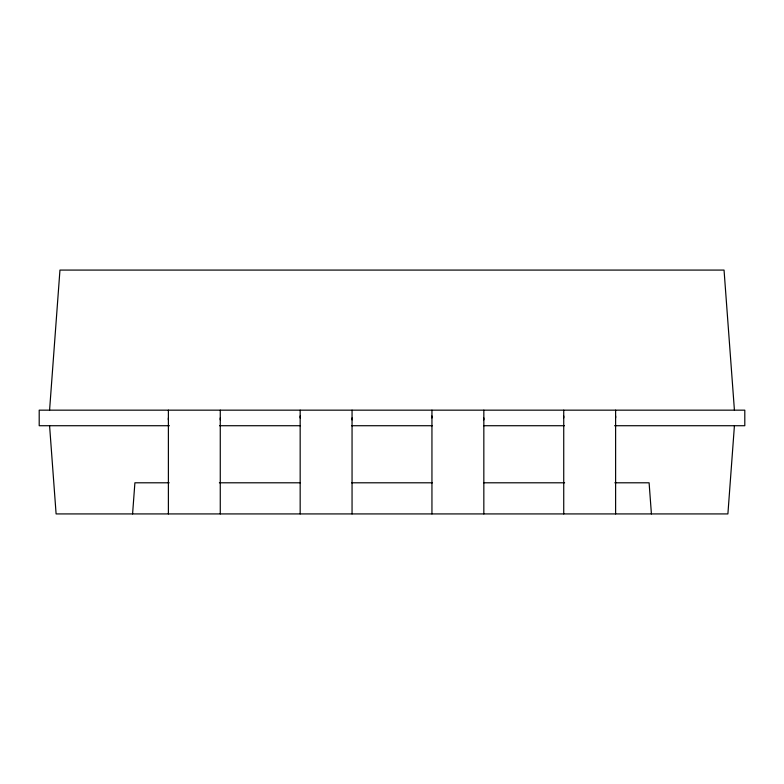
<?xml version="1.0" encoding="UTF-8"?>
<svg xmlns="http://www.w3.org/2000/svg" width="784" height="784" viewBox="0 0 784 784"><rect width="100%" height="100%" fill="white"/><g stroke="black" fill="none" stroke-linecap="round" stroke-linejoin="round"><path stroke-width="1.18" d="M168.384 419.891L168.384 417.941M220.265 419.891L220.265 417.941M300.164 417.941L300.164 416M352.055 419.891L352.055 417.941M431.945 417.941L431.945 416M483.836 419.891L483.836 417.941M563.735 417.941L563.735 416M615.616 417.941L615.616 416M49.578 410.159L59.956 270.078L724.044 270.078L734.422 410.159M132.584 513.922L134.897 482.797L169.177 482.797M734.422 425.722L727.895 513.922L56.105 513.922L49.578 425.722M169.422 425.722L39.2 425.722L39.2 410.159L744.8 410.159L744.8 425.722L614.578 425.722M219.569 425.722L300.282 425.722M351.575 425.722L432.425 425.722M483.718 425.722L564.431 425.722M219.373 482.797L300.174 482.797M351.595 482.797L432.405 482.797M483.826 482.797L564.627 482.797M614.823 482.797L649.103 482.797L651.416 513.922M615.616 410.159L615.616 513.922M563.735 410.159L563.735 513.922M483.836 410.159L483.836 513.922M431.945 410.159L431.945 513.922M352.055 410.159L352.055 513.922M300.164 410.159L300.164 513.922M220.265 410.159L220.265 513.922M168.384 410.159L168.384 513.922"/></g></svg>
